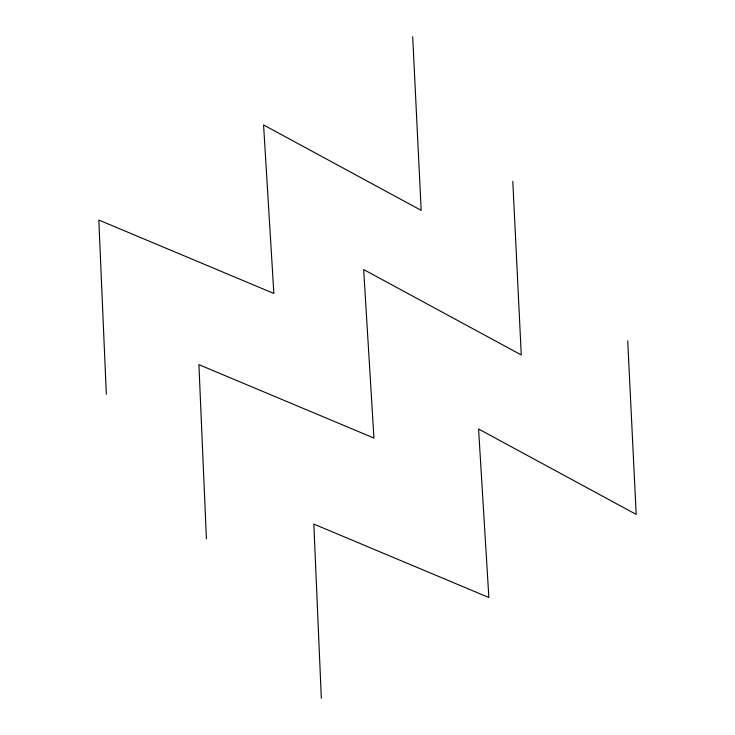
<?xml version="1.0" encoding="UTF-8"?>
<svg xmlns="http://www.w3.org/2000/svg" width="735" height="735" viewBox="0 0 735 735"><rect width="100%" height="100%" fill="white"/><g stroke="black" fill="none" stroke-linecap="round" stroke-linejoin="round"><path stroke-width="1.1" d="M627.718 340.801L636.188 514.399L478.577 429.001L488.867 597.509L313.827 524.092L321.324 698.25M512.8 181.352L521.271 354.95L363.66 269.552L373.95 438.06L198.909 364.643L206.406 538.801M412.702 36.75L421.173 210.348L263.571 124.95L273.861 293.458L98.812 220.041L106.318 394.199"/></g></svg>
